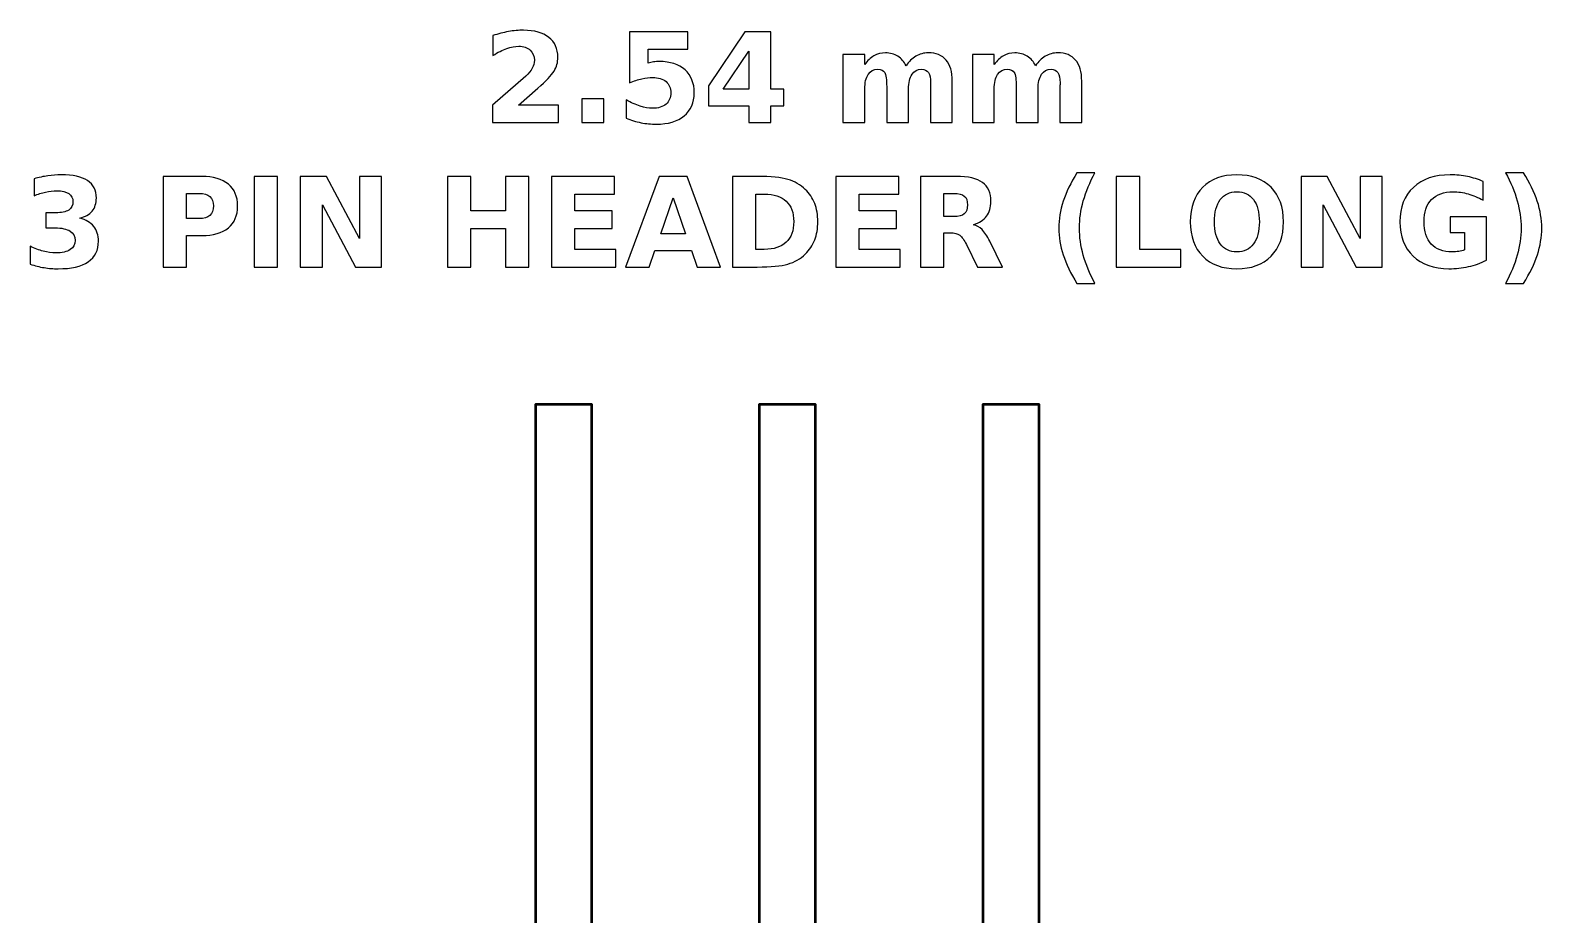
# Model space of a CAD drawing. Header units: centimetres. Extents: x -11.36 to -9.64, y -15.74 to -13.7.
# Drawn here: x -11.36 to -9.643, y -14.703 to -13.698 of the extents above; entities that cross this region are included whole.
import ezdxf

# ---------------------------------------------------------------- set-up
doc = ezdxf.new("R2010")
doc.units = ezdxf.units.CM
doc.header["$MEASUREMENT"] = 0
doc.layers.add('Layer 1', color=7, linetype='Continuous')

msp = doc.modelspace()

# ---------------------------------------------------------------- linework, layer by layer
at = {"layer": 'Layer 1', "color": 7, "lineweight": 50}
for points in [[(-10.786, -15.577), (-10.722, -15.577), (-10.722, -14.123), (-10.786, -14.123), (-10.786, -15.577)], [(-10.532, -15.577), (-10.468, -15.577), (-10.468, -14.123), (-10.532, -14.123), (-10.532, -15.577)], [(-10.278, -15.577), (-10.214, -15.577), (-10.214, -14.123), (-10.278, -14.123), (-10.278, -15.577)]]:
    msp.add_lwpolyline(points, close=True, dxfattribs=at)
at = {"layer": 'Layer 1', "color": 250}
for points, knots in [([(-10.80503, -13.78297), (-10.80503, -13.78297), (-10.75975, -13.78297), (-10.75975, -13.78297), (-10.75975, -13.78297), (-10.75975, -13.78297), (-10.75975, -13.80247), (-10.75975, -13.80247), (-10.75975, -13.80247), (-10.75975, -13.80247), (-10.83452, -13.80247), (-10.83452, -13.80247), (-10.83452, -13.80247), (-10.83452, -13.80247), (-10.83452, -13.78297), (-10.83452, -13.78297), (-10.83452, -13.78297), (-10.83452, -13.78297), (-10.79696, -13.74984), (-10.79696, -13.74984), (-10.79696, -13.74984), (-10.7936, -13.7468), (-10.79113, -13.74384), (-10.78953, -13.74095), (-10.78953, -13.74095), (-10.78791, -13.73805), (-10.78711, -13.73504), (-10.78711, -13.73191), (-10.78711, -13.73191), (-10.78711, -13.72709), (-10.78873, -13.72321), (-10.79197, -13.72027), (-10.79197, -13.72027), (-10.7952, -13.71733), (-10.7995, -13.71588), (-10.80489, -13.71588), (-10.80489, -13.71588), (-10.80902, -13.71588), (-10.81354, -13.71677), (-10.81846, -13.71853), (-10.81846, -13.71853), (-10.82337, -13.7203), (-10.82864, -13.72293), (-10.83424, -13.72641), (-10.83424, -13.72641), (-10.83424, -13.72641), (-10.83424, -13.70381), (-10.83424, -13.70381), (-10.83424, -13.70381), (-10.82826, -13.70184), (-10.82236, -13.70033), (-10.81653, -13.6993), (-10.81653, -13.6993), (-10.81069, -13.69826), (-10.80498, -13.69774), (-10.79936, -13.69774), (-10.79936, -13.69774), (-10.78706, -13.69774), (-10.77749, -13.70045), (-10.77067, -13.70588), (-10.77067, -13.70588), (-10.76385, -13.71129), (-10.76044, -13.71884), (-10.76044, -13.72855), (-10.76044, -13.72855), (-10.76044, -13.73415), (-10.76189, -13.73937), (-10.76479, -13.74422), (-10.76479, -13.74422), (-10.76768, -13.74906), (-10.77377, -13.75555), (-10.78304, -13.76369), (-10.78304, -13.76369), (-10.78304, -13.76369), (-10.80503, -13.78297), (-10.80503, -13.78297)], [0, 0, 0, 0, 0.0526316, 0.0526316, 0.0526316, 0.0526316, 0.1052632, 0.1052632, 0.1052632, 0.1052632, 0.1578947, 0.1578947, 0.1578947, 0.1578947, 0.2105263, 0.2105263, 0.2105263, 0.2105263, 0.2631579, 0.2631579, 0.2631579, 0.2631579, 0.3157895, 0.3157895, 0.3157895, 0.3157895, 0.3684211, 0.3684211, 0.3684211, 0.3684211, 0.4210526, 0.4210526, 0.4210526, 0.4210526, 0.4736842, 0.4736842, 0.4736842, 0.4736842, 0.5263158, 0.5263158, 0.5263158, 0.5263158, 0.5789474, 0.5789474, 0.5789474, 0.5789474, 0.6315789, 0.6315789, 0.6315789, 0.6315789, 0.6842105, 0.6842105, 0.6842105, 0.6842105, 0.7368421, 0.7368421, 0.7368421, 0.7368421, 0.7894737, 0.7894737, 0.7894737, 0.7894737, 0.8421053, 0.8421053, 0.8421053, 0.8421053, 0.8947368, 0.8947368, 0.8947368, 0.8947368, 0.9473684, 0.9473684, 0.9473684, 0.9473684, 1, 1, 1, 1]), ([(-10.67894, -13.6996), (-10.67894, -13.6996), (-10.613, -13.6996), (-10.613, -13.6996), (-10.613, -13.6996), (-10.613, -13.6996), (-10.613, -13.7191), (-10.613, -13.7191), (-10.613, -13.7191), (-10.613, -13.7191), (-10.6578, -13.7191), (-10.6578, -13.7191), (-10.6578, -13.7191), (-10.6578, -13.7191), (-10.6578, -13.73502), (-10.6578, -13.73502), (-10.6578, -13.73502), (-10.65578, -13.73448), (-10.65375, -13.73406), (-10.65171, -13.73375), (-10.65171, -13.73375), (-10.64966, -13.73344), (-10.64752, -13.7333), (-10.64533, -13.7333), (-10.64533, -13.7333), (-10.63278, -13.7333), (-10.62302, -13.73643), (-10.61603, -13.74271), (-10.61603, -13.74271), (-10.60905, -13.74897), (-10.60557, -13.75771), (-10.60557, -13.76891), (-10.60557, -13.76891), (-10.60557, -13.78003), (-10.60938, -13.78874), (-10.61697, -13.79504), (-10.61697, -13.79504), (-10.62457, -13.80132), (-10.63513, -13.80447), (-10.64863, -13.80447), (-10.64863, -13.80447), (-10.65446, -13.80447), (-10.66025, -13.8039), (-10.66596, -13.80278), (-10.66596, -13.80278), (-10.67168, -13.80165), (-10.67737, -13.79995), (-10.68301, -13.79765), (-10.68301, -13.79765), (-10.68301, -13.79765), (-10.68301, -13.77676), (-10.68301, -13.77676), (-10.68301, -13.77676), (-10.67741, -13.77999), (-10.6721, -13.78239), (-10.66707, -13.78398), (-10.66707, -13.78398), (-10.66203, -13.78561), (-10.65728, -13.78641), (-10.65284, -13.78641), (-10.65284, -13.78641), (-10.64639, -13.78641), (-10.64134, -13.78483), (-10.63764, -13.78168), (-10.63764, -13.78168), (-10.63395, -13.77855), (-10.63209, -13.7743), (-10.63209, -13.76891), (-10.63209, -13.76891), (-10.63209, -13.7635), (-10.63395, -13.75924), (-10.63764, -13.75612), (-10.63764, -13.75612), (-10.64134, -13.75299), (-10.64639, -13.75144), (-10.65284, -13.75144), (-10.65284, -13.75144), (-10.65665, -13.75144), (-10.66072, -13.75193), (-10.66502, -13.75292), (-10.66502, -13.75292), (-10.66935, -13.7539), (-10.67398, -13.75543), (-10.67894, -13.7575), (-10.67894, -13.7575), (-10.67894, -13.7575), (-10.67894, -13.6996), (-10.67894, -13.6996)], [0, 0, 0, 0, 0.0454545, 0.0454545, 0.0454545, 0.0454545, 0.0909091, 0.0909091, 0.0909091, 0.0909091, 0.1363636, 0.1363636, 0.1363636, 0.1363636, 0.1818182, 0.1818182, 0.1818182, 0.1818182, 0.2272727, 0.2272727, 0.2272727, 0.2272727, 0.2727273, 0.2727273, 0.2727273, 0.2727273, 0.3181818, 0.3181818, 0.3181818, 0.3181818, 0.3636364, 0.3636364, 0.3636364, 0.3636364, 0.4090909, 0.4090909, 0.4090909, 0.4090909, 0.4545455, 0.4545455, 0.4545455, 0.4545455, 0.5, 0.5, 0.5, 0.5, 0.5454545, 0.5454545, 0.5454545, 0.5454545, 0.5909091, 0.5909091, 0.5909091, 0.5909091, 0.6363636, 0.6363636, 0.6363636, 0.6363636, 0.6818182, 0.6818182, 0.6818182, 0.6818182, 0.7272727, 0.7272727, 0.7272727, 0.7272727, 0.7727273, 0.7727273, 0.7727273, 0.7727273, 0.8181818, 0.8181818, 0.8181818, 0.8181818, 0.8636364, 0.8636364, 0.8636364, 0.8636364, 0.9090909, 0.9090909, 0.9090909, 0.9090909, 0.9545455, 0.9545455, 0.9545455, 0.9545455, 1, 1, 1, 1]), ([(-10.54816, -13.6996), (-10.54816, -13.6996), (-10.51866, -13.6996), (-10.51866, -13.6996), (-10.51866, -13.6996), (-10.51866, -13.6996), (-10.51866, -13.76451), (-10.51866, -13.76451), (-10.51866, -13.76451), (-10.51866, -13.76451), (-10.50399, -13.76451), (-10.50399, -13.76451), (-10.50399, -13.76451), (-10.50399, -13.76451), (-10.50399, -13.78373), (-10.50399, -13.78373), (-10.50399, -13.78373), (-10.50399, -13.78373), (-10.51866, -13.78373), (-10.51866, -13.78373), (-10.51866, -13.78373), (-10.51866, -13.78373), (-10.51866, -13.80247), (-10.51866, -13.80247), (-10.51866, -13.80247), (-10.51866, -13.80247), (-10.54373, -13.80247), (-10.54373, -13.80247), (-10.54373, -13.80247), (-10.54373, -13.80247), (-10.54373, -13.78373), (-10.54373, -13.78373), (-10.54373, -13.78373), (-10.54373, -13.78373), (-10.58936, -13.78373), (-10.58936, -13.78373), (-10.58936, -13.78373), (-10.58936, -13.78373), (-10.58936, -13.76098), (-10.58936, -13.76098), (-10.58936, -13.76098), (-10.58936, -13.76098), (-10.54816, -13.6996), (-10.54816, -13.6996)], [0, 0, 0, 0, 0.0909091, 0.0909091, 0.0909091, 0.0909091, 0.1818182, 0.1818182, 0.1818182, 0.1818182, 0.2727273, 0.2727273, 0.2727273, 0.2727273, 0.3636364, 0.3636364, 0.3636364, 0.3636364, 0.4545455, 0.4545455, 0.4545455, 0.4545455, 0.5454545, 0.5454545, 0.5454545, 0.5454545, 0.6363636, 0.6363636, 0.6363636, 0.6363636, 0.7272727, 0.7272727, 0.7272727, 0.7272727, 0.8181818, 0.8181818, 0.8181818, 0.8181818, 0.9090909, 0.9090909, 0.9090909, 0.9090909, 1, 1, 1, 1]), ([(-10.54373, -13.72145), (-10.54373, -13.72145), (-10.57283, -13.76451), (-10.57283, -13.76451), (-10.57283, -13.76451), (-10.57283, -13.76451), (-10.54373, -13.76451), (-10.54373, -13.76451), (-10.54373, -13.76451), (-10.54373, -13.76451), (-10.54373, -13.72145), (-10.54373, -13.72145)], [0, 0, 0, 0, 0.3333333, 0.3333333, 0.3333333, 0.3333333, 0.6666667, 0.6666667, 0.6666667, 0.6666667, 1, 1, 1, 1]), ([(-10.36502, -13.73812), (-10.36189, -13.73335), (-10.3582, -13.7297), (-10.35389, -13.72721), (-10.35389, -13.72721), (-10.34959, -13.72469), (-10.34489, -13.72345), (-10.33974, -13.72345), (-10.33974, -13.72345), (-10.33087, -13.72345), (-10.32412, -13.72618), (-10.31949, -13.73166), (-10.31949, -13.73166), (-10.31485, -13.73711), (-10.31252, -13.74506), (-10.31252, -13.75548), (-10.31252, -13.75548), (-10.31252, -13.75548), (-10.31252, -13.80247), (-10.31252, -13.80247), (-10.31252, -13.80247), (-10.31252, -13.80247), (-10.33734, -13.80247), (-10.33734, -13.80247), (-10.33734, -13.80247), (-10.33734, -13.80247), (-10.33734, -13.76223), (-10.33734, -13.76223), (-10.33734, -13.76223), (-10.33729, -13.76164), (-10.33727, -13.76103), (-10.33724, -13.76037), (-10.33724, -13.76037), (-10.33722, -13.75974), (-10.3372, -13.75882), (-10.3372, -13.75762), (-10.3372, -13.75762), (-10.3372, -13.75216), (-10.33799, -13.74819), (-10.33962, -13.74574), (-10.33962, -13.74574), (-10.34122, -13.74327), (-10.3438, -13.74205), (-10.34738, -13.74205), (-10.34738, -13.74205), (-10.35208, -13.74205), (-10.35568, -13.74398), (-10.35824, -13.74784), (-10.35824, -13.74784), (-10.36078, -13.75169), (-10.3621, -13.75727), (-10.3622, -13.76458), (-10.3622, -13.76458), (-10.3622, -13.76458), (-10.3622, -13.80247), (-10.3622, -13.80247), (-10.3622, -13.80247), (-10.3622, -13.80247), (-10.38701, -13.80247), (-10.38701, -13.80247), (-10.38701, -13.80247), (-10.38701, -13.80247), (-10.38701, -13.76223), (-10.38701, -13.76223), (-10.38701, -13.76223), (-10.38701, -13.75369), (-10.38774, -13.74819), (-10.38922, -13.74574), (-10.38922, -13.74574), (-10.39068, -13.74327), (-10.39329, -13.74205), (-10.39705, -13.74205), (-10.39705, -13.74205), (-10.4018, -13.74205), (-10.40545, -13.744), (-10.40801, -13.74788), (-10.40801, -13.74788), (-10.41057, -13.75176), (-10.41187, -13.75729), (-10.41187, -13.76451), (-10.41187, -13.76451), (-10.41187, -13.76451), (-10.41187, -13.80247), (-10.41187, -13.80247), (-10.41187, -13.80247), (-10.41187, -13.80247), (-10.43668, -13.80247), (-10.43668, -13.80247), (-10.43668, -13.80247), (-10.43668, -13.80247), (-10.43668, -13.72531), (-10.43668, -13.72531), (-10.43668, -13.72531), (-10.43668, -13.72531), (-10.41187, -13.72531), (-10.41187, -13.72531), (-10.41187, -13.72531), (-10.41187, -13.72531), (-10.41187, -13.73662), (-10.41187, -13.73662), (-10.41187, -13.73662), (-10.40883, -13.73224), (-10.40535, -13.72898), (-10.40142, -13.72676), (-10.40142, -13.72676), (-10.3975, -13.72455), (-10.39317, -13.72345), (-10.38844, -13.72345), (-10.38844, -13.72345), (-10.38313, -13.72345), (-10.3784, -13.72474), (-10.37433, -13.72731), (-10.37433, -13.72731), (-10.37024, -13.72989), (-10.36713, -13.73349), (-10.36502, -13.73812)], [0, 0, 0, 0, 0.0344828, 0.0344828, 0.0344828, 0.0344828, 0.0689655, 0.0689655, 0.0689655, 0.0689655, 0.1034483, 0.1034483, 0.1034483, 0.1034483, 0.137931, 0.137931, 0.137931, 0.137931, 0.1724138, 0.1724138, 0.1724138, 0.1724138, 0.2068966, 0.2068966, 0.2068966, 0.2068966, 0.2413793, 0.2413793, 0.2413793, 0.2413793, 0.2758621, 0.2758621, 0.2758621, 0.2758621, 0.3103448, 0.3103448, 0.3103448, 0.3103448, 0.3448276, 0.3448276, 0.3448276, 0.3448276, 0.3793103, 0.3793103, 0.3793103, 0.3793103, 0.4137931, 0.4137931, 0.4137931, 0.4137931, 0.4482759, 0.4482759, 0.4482759, 0.4482759, 0.4827586, 0.4827586, 0.4827586, 0.4827586, 0.5172414, 0.5172414, 0.5172414, 0.5172414, 0.5517241, 0.5517241, 0.5517241, 0.5517241, 0.5862069, 0.5862069, 0.5862069, 0.5862069, 0.6206897, 0.6206897, 0.6206897, 0.6206897, 0.6551724, 0.6551724, 0.6551724, 0.6551724, 0.6896552, 0.6896552, 0.6896552, 0.6896552, 0.7241379, 0.7241379, 0.7241379, 0.7241379, 0.7586207, 0.7586207, 0.7586207, 0.7586207, 0.7931034, 0.7931034, 0.7931034, 0.7931034, 0.8275862, 0.8275862, 0.8275862, 0.8275862, 0.862069, 0.862069, 0.862069, 0.862069, 0.8965517, 0.8965517, 0.8965517, 0.8965517, 0.9310345, 0.9310345, 0.9310345, 0.9310345, 0.9655172, 0.9655172, 0.9655172, 0.9655172, 1, 1, 1, 1]), ([(-10.21798, -13.73812), (-10.21485, -13.73335), (-10.21116, -13.7297), (-10.20685, -13.72721), (-10.20685, -13.72721), (-10.20255, -13.72469), (-10.19785, -13.72345), (-10.1927, -13.72345), (-10.1927, -13.72345), (-10.18383, -13.72345), (-10.17708, -13.72618), (-10.17245, -13.73166), (-10.17245, -13.73166), (-10.16781, -13.73711), (-10.16548, -13.74506), (-10.16548, -13.75548), (-10.16548, -13.75548), (-10.16548, -13.75548), (-10.16548, -13.80247), (-10.16548, -13.80247), (-10.16548, -13.80247), (-10.16548, -13.80247), (-10.1903, -13.80247), (-10.1903, -13.80247), (-10.1903, -13.80247), (-10.1903, -13.80247), (-10.1903, -13.76223), (-10.1903, -13.76223), (-10.1903, -13.76223), (-10.19025, -13.76164), (-10.19023, -13.76103), (-10.1902, -13.76037), (-10.1902, -13.76037), (-10.19018, -13.75974), (-10.19016, -13.75882), (-10.19016, -13.75762), (-10.19016, -13.75762), (-10.19016, -13.75216), (-10.19095, -13.74819), (-10.19258, -13.74574), (-10.19258, -13.74574), (-10.19418, -13.74327), (-10.19676, -13.74205), (-10.20034, -13.74205), (-10.20034, -13.74205), (-10.20504, -13.74205), (-10.20864, -13.74398), (-10.2112, -13.74784), (-10.2112, -13.74784), (-10.21374, -13.75169), (-10.21506, -13.75727), (-10.21516, -13.76458), (-10.21516, -13.76458), (-10.21516, -13.76458), (-10.21516, -13.80247), (-10.21516, -13.80247), (-10.21516, -13.80247), (-10.21516, -13.80247), (-10.23997, -13.80247), (-10.23997, -13.80247), (-10.23997, -13.80247), (-10.23997, -13.80247), (-10.23997, -13.76223), (-10.23997, -13.76223), (-10.23997, -13.76223), (-10.23997, -13.75369), (-10.2407, -13.74819), (-10.24218, -13.74574), (-10.24218, -13.74574), (-10.24364, -13.74327), (-10.24625, -13.74205), (-10.25001, -13.74205), (-10.25001, -13.74205), (-10.25476, -13.74205), (-10.25841, -13.744), (-10.26097, -13.74788), (-10.26097, -13.74788), (-10.26353, -13.75176), (-10.26483, -13.75729), (-10.26483, -13.76451), (-10.26483, -13.76451), (-10.26483, -13.76451), (-10.26483, -13.80247), (-10.26483, -13.80247), (-10.26483, -13.80247), (-10.26483, -13.80247), (-10.28964, -13.80247), (-10.28964, -13.80247), (-10.28964, -13.80247), (-10.28964, -13.80247), (-10.28964, -13.72531), (-10.28964, -13.72531), (-10.28964, -13.72531), (-10.28964, -13.72531), (-10.26483, -13.72531), (-10.26483, -13.72531), (-10.26483, -13.72531), (-10.26483, -13.72531), (-10.26483, -13.73662), (-10.26483, -13.73662), (-10.26483, -13.73662), (-10.26179, -13.73224), (-10.25831, -13.72898), (-10.25438, -13.72676), (-10.25438, -13.72676), (-10.25046, -13.72455), (-10.24613, -13.72345), (-10.2414, -13.72345), (-10.2414, -13.72345), (-10.23609, -13.72345), (-10.23136, -13.72474), (-10.22729, -13.72731), (-10.22729, -13.72731), (-10.2232, -13.72989), (-10.22009, -13.73349), (-10.21798, -13.73812)], [0, 0, 0, 0, 0.0344828, 0.0344828, 0.0344828, 0.0344828, 0.0689655, 0.0689655, 0.0689655, 0.0689655, 0.1034483, 0.1034483, 0.1034483, 0.1034483, 0.137931, 0.137931, 0.137931, 0.137931, 0.1724138, 0.1724138, 0.1724138, 0.1724138, 0.2068966, 0.2068966, 0.2068966, 0.2068966, 0.2413793, 0.2413793, 0.2413793, 0.2413793, 0.2758621, 0.2758621, 0.2758621, 0.2758621, 0.3103448, 0.3103448, 0.3103448, 0.3103448, 0.3448276, 0.3448276, 0.3448276, 0.3448276, 0.3793103, 0.3793103, 0.3793103, 0.3793103, 0.4137931, 0.4137931, 0.4137931, 0.4137931, 0.4482759, 0.4482759, 0.4482759, 0.4482759, 0.4827586, 0.4827586, 0.4827586, 0.4827586, 0.5172414, 0.5172414, 0.5172414, 0.5172414, 0.5517241, 0.5517241, 0.5517241, 0.5517241, 0.5862069, 0.5862069, 0.5862069, 0.5862069, 0.6206897, 0.6206897, 0.6206897, 0.6206897, 0.6551724, 0.6551724, 0.6551724, 0.6551724, 0.6896552, 0.6896552, 0.6896552, 0.6896552, 0.7241379, 0.7241379, 0.7241379, 0.7241379, 0.7586207, 0.7586207, 0.7586207, 0.7586207, 0.7931034, 0.7931034, 0.7931034, 0.7931034, 0.8275862, 0.8275862, 0.8275862, 0.8275862, 0.862069, 0.862069, 0.862069, 0.862069, 0.8965517, 0.8965517, 0.8965517, 0.8965517, 0.9310345, 0.9310345, 0.9310345, 0.9310345, 0.9655172, 0.9655172, 0.9655172, 0.9655172, 1, 1, 1, 1]), ([(-10.73311, -13.7758), (-10.73311, -13.7758), (-10.70829, -13.7758), (-10.70829, -13.7758), (-10.70829, -13.7758), (-10.70829, -13.7758), (-10.70829, -13.80247), (-10.70829, -13.80247), (-10.70829, -13.80247), (-10.70829, -13.80247), (-10.73311, -13.80247), (-10.73311, -13.80247), (-10.73311, -13.80247), (-10.73311, -13.80247), (-10.73311, -13.7758), (-10.73311, -13.7758)], [0, 0, 0, 0, 0.25, 0.25, 0.25, 0.25, 0.5, 0.5, 0.5, 0.5, 0.75, 0.75, 0.75, 0.75, 1, 1, 1, 1]), ([(-11.30339, -13.91124), (-11.29647, -13.91303), (-11.29118, -13.91616), (-11.28758, -13.92058), (-11.28758, -13.92058), (-11.28398, -13.92502), (-11.28217, -13.93064), (-11.28217, -13.93749), (-11.28217, -13.93749), (-11.28217, -13.94769), (-11.28608, -13.95545), (-11.29388, -13.96077), (-11.29388, -13.96077), (-11.30169, -13.96606), (-11.31308, -13.96872), (-11.32806, -13.96872), (-11.32806, -13.96872), (-11.33335, -13.96872), (-11.33864, -13.9683), (-11.34396, -13.96745), (-11.34396, -13.96745), (-11.34925, -13.9666), (-11.35449, -13.96531), (-11.35969, -13.96362), (-11.35969, -13.96362), (-11.35969, -13.96362), (-11.35969, -13.94315), (-11.35969, -13.94315), (-11.35969, -13.94315), (-11.35473, -13.94562), (-11.34981, -13.94751), (-11.34492, -13.94878), (-11.34492, -13.94878), (-11.34003, -13.95002), (-11.33521, -13.95066), (-11.33048, -13.95066), (-11.33048, -13.95066), (-11.32345, -13.95066), (-11.31806, -13.94943), (-11.31432, -13.94701), (-11.31432, -13.94701), (-11.31058, -13.94457), (-11.3087, -13.94109), (-11.3087, -13.93652), (-11.3087, -13.93652), (-11.3087, -13.93184), (-11.31063, -13.92829), (-11.31446, -13.92589), (-11.31446, -13.92589), (-11.3183, -13.92347), (-11.32396, -13.92227), (-11.33144, -13.92227), (-11.33144, -13.92227), (-11.33144, -13.92227), (-11.34205, -13.92227), (-11.34205, -13.92227), (-11.34205, -13.92227), (-11.34205, -13.92227), (-11.34205, -13.90517), (-11.34205, -13.90517), (-11.34205, -13.90517), (-11.34205, -13.90517), (-11.3309, -13.90517), (-11.3309, -13.90517), (-11.3309, -13.90517), (-11.32422, -13.90517), (-11.31928, -13.90414), (-11.31602, -13.90204), (-11.31602, -13.90204), (-11.31275, -13.89995), (-11.31112, -13.89678), (-11.31112, -13.89252), (-11.31112, -13.89252), (-11.31112, -13.88857), (-11.3127, -13.88551), (-11.31587, -13.88337), (-11.31587, -13.88337), (-11.31905, -13.88121), (-11.32352, -13.88013), (-11.3293, -13.88013), (-11.3293, -13.88013), (-11.33358, -13.88013), (-11.33789, -13.8806), (-11.34226, -13.88156), (-11.34226, -13.88156), (-11.34661, -13.88252), (-11.35094, -13.88396), (-11.35527, -13.88584), (-11.35527, -13.88584), (-11.35527, -13.88584), (-11.35527, -13.86641), (-11.35527, -13.86641), (-11.35527, -13.86641), (-11.35002, -13.86493), (-11.34485, -13.86383), (-11.3397, -13.8631), (-11.3397, -13.8631), (-11.33455, -13.86237), (-11.32952, -13.86199), (-11.32455, -13.86199), (-11.32455, -13.86199), (-11.31119, -13.86199), (-11.30118, -13.86418), (-11.29454, -13.86858), (-11.29454, -13.86858), (-11.28791, -13.87295), (-11.2846, -13.87956), (-11.2846, -13.88838), (-11.2846, -13.88838), (-11.2846, -13.89438), (-11.28617, -13.89932), (-11.28935, -13.90315), (-11.28935, -13.90315), (-11.29252, -13.90698), (-11.2972, -13.90969), (-11.30339, -13.91124)], [0, 0, 0, 0, 0.0344828, 0.0344828, 0.0344828, 0.0344828, 0.0689655, 0.0689655, 0.0689655, 0.0689655, 0.1034483, 0.1034483, 0.1034483, 0.1034483, 0.137931, 0.137931, 0.137931, 0.137931, 0.1724138, 0.1724138, 0.1724138, 0.1724138, 0.2068966, 0.2068966, 0.2068966, 0.2068966, 0.2413793, 0.2413793, 0.2413793, 0.2413793, 0.2758621, 0.2758621, 0.2758621, 0.2758621, 0.3103448, 0.3103448, 0.3103448, 0.3103448, 0.3448276, 0.3448276, 0.3448276, 0.3448276, 0.3793103, 0.3793103, 0.3793103, 0.3793103, 0.4137931, 0.4137931, 0.4137931, 0.4137931, 0.4482759, 0.4482759, 0.4482759, 0.4482759, 0.4827586, 0.4827586, 0.4827586, 0.4827586, 0.5172414, 0.5172414, 0.5172414, 0.5172414, 0.5517241, 0.5517241, 0.5517241, 0.5517241, 0.5862069, 0.5862069, 0.5862069, 0.5862069, 0.6206897, 0.6206897, 0.6206897, 0.6206897, 0.6551724, 0.6551724, 0.6551724, 0.6551724, 0.6896552, 0.6896552, 0.6896552, 0.6896552, 0.7241379, 0.7241379, 0.7241379, 0.7241379, 0.7586207, 0.7586207, 0.7586207, 0.7586207, 0.7931034, 0.7931034, 0.7931034, 0.7931034, 0.8275862, 0.8275862, 0.8275862, 0.8275862, 0.862069, 0.862069, 0.862069, 0.862069, 0.8965517, 0.8965517, 0.8965517, 0.8965517, 0.9310345, 0.9310345, 0.9310345, 0.9310345, 0.9655172, 0.9655172, 0.9655172, 0.9655172, 1, 1, 1, 1]), ([(-11.20884, -13.86385), (-11.20884, -13.86385), (-11.16482, -13.86385), (-11.16482, -13.86385), (-11.16482, -13.86385), (-11.15172, -13.86385), (-11.14167, -13.86677), (-11.13466, -13.87258), (-11.13466, -13.87258), (-11.12766, -13.87839), (-11.12415, -13.88666), (-11.12415, -13.89741), (-11.12415, -13.89741), (-11.12415, -13.90818), (-11.12766, -13.91648), (-11.13466, -13.92229), (-11.13466, -13.92229), (-11.14167, -13.9281), (-11.15172, -13.93102), (-11.16482, -13.93102), (-11.16482, -13.93102), (-11.16482, -13.93102), (-11.18231, -13.93102), (-11.18231, -13.93102), (-11.18231, -13.93102), (-11.18231, -13.93102), (-11.18231, -13.96672), (-11.18231, -13.96672), (-11.18231, -13.96672), (-11.18231, -13.96672), (-11.20884, -13.96672), (-11.20884, -13.96672), (-11.20884, -13.96672), (-11.20884, -13.96672), (-11.20884, -13.86385), (-11.20884, -13.86385)], [0, 0, 0, 0, 0.1111111, 0.1111111, 0.1111111, 0.1111111, 0.2222222, 0.2222222, 0.2222222, 0.2222222, 0.3333333, 0.3333333, 0.3333333, 0.3333333, 0.4444444, 0.4444444, 0.4444444, 0.4444444, 0.5555556, 0.5555556, 0.5555556, 0.5555556, 0.6666667, 0.6666667, 0.6666667, 0.6666667, 0.7777778, 0.7777778, 0.7777778, 0.7777778, 0.8888889, 0.8888889, 0.8888889, 0.8888889, 1, 1, 1, 1]), ([(-11.10543, -13.86385), (-11.10543, -13.86385), (-11.0789, -13.86385), (-11.0789, -13.86385), (-11.0789, -13.86385), (-11.0789, -13.86385), (-11.0789, -13.96672), (-11.0789, -13.96672), (-11.0789, -13.96672), (-11.0789, -13.96672), (-11.10543, -13.96672), (-11.10543, -13.96672), (-11.10543, -13.96672), (-11.10543, -13.96672), (-11.10543, -13.86385), (-11.10543, -13.86385)], [0, 0, 0, 0, 0.25, 0.25, 0.25, 0.25, 0.5, 0.5, 0.5, 0.5, 0.75, 0.75, 0.75, 0.75, 1, 1, 1, 1]), ([(-11.05294, -13.86385), (-11.05294, -13.86385), (-11.02331, -13.86385), (-11.02331, -13.86385), (-11.02331, -13.86385), (-11.02331, -13.86385), (-10.98589, -13.93441), (-10.98589, -13.93441), (-10.98589, -13.93441), (-10.98589, -13.93441), (-10.98589, -13.86385), (-10.98589, -13.86385), (-10.98589, -13.86385), (-10.98589, -13.86385), (-10.96075, -13.86385), (-10.96075, -13.86385), (-10.96075, -13.86385), (-10.96075, -13.86385), (-10.96075, -13.96672), (-10.96075, -13.96672), (-10.96075, -13.96672), (-10.96075, -13.96672), (-10.99038, -13.96672), (-10.99038, -13.96672), (-10.99038, -13.96672), (-10.99038, -13.96672), (-11.0278, -13.89616), (-11.0278, -13.89616), (-11.0278, -13.89616), (-11.0278, -13.89616), (-11.0278, -13.96672), (-11.0278, -13.96672), (-11.0278, -13.96672), (-11.0278, -13.96672), (-11.05294, -13.96672), (-11.05294, -13.96672), (-11.05294, -13.96672), (-11.05294, -13.96672), (-11.05294, -13.86385), (-11.05294, -13.86385)], [0, 0, 0, 0, 0.1, 0.1, 0.1, 0.1, 0.2, 0.2, 0.2, 0.2, 0.3, 0.3, 0.3, 0.3, 0.4, 0.4, 0.4, 0.4, 0.5, 0.5, 0.5, 0.5, 0.6, 0.6, 0.6, 0.6, 0.7, 0.7, 0.7, 0.7, 0.8, 0.8, 0.8, 0.8, 0.9, 0.9, 0.9, 0.9, 1, 1, 1, 1]), ([(-10.88572, -13.86385), (-10.88572, -13.86385), (-10.85919, -13.86385), (-10.85919, -13.86385), (-10.85919, -13.86385), (-10.85919, -13.86385), (-10.85919, -13.90306), (-10.85919, -13.90306), (-10.85919, -13.90306), (-10.85919, -13.90306), (-10.82006, -13.90306), (-10.82006, -13.90306), (-10.82006, -13.90306), (-10.82006, -13.90306), (-10.82006, -13.86385), (-10.82006, -13.86385), (-10.82006, -13.86385), (-10.82006, -13.86385), (-10.79353, -13.86385), (-10.79353, -13.86385), (-10.79353, -13.86385), (-10.79353, -13.86385), (-10.79353, -13.96672), (-10.79353, -13.96672), (-10.79353, -13.96672), (-10.79353, -13.96672), (-10.82006, -13.96672), (-10.82006, -13.96672), (-10.82006, -13.96672), (-10.82006, -13.96672), (-10.82006, -13.92312), (-10.82006, -13.92312), (-10.82006, -13.92312), (-10.82006, -13.92312), (-10.85919, -13.92312), (-10.85919, -13.92312), (-10.85919, -13.92312), (-10.85919, -13.92312), (-10.85919, -13.96672), (-10.85919, -13.96672), (-10.85919, -13.96672), (-10.85919, -13.96672), (-10.88572, -13.96672), (-10.88572, -13.96672), (-10.88572, -13.96672), (-10.88572, -13.96672), (-10.88572, -13.86385), (-10.88572, -13.86385)], [0, 0, 0, 0, 0.0833333, 0.0833333, 0.0833333, 0.0833333, 0.1666667, 0.1666667, 0.1666667, 0.1666667, 0.25, 0.25, 0.25, 0.25, 0.3333333, 0.3333333, 0.3333333, 0.3333333, 0.4166667, 0.4166667, 0.4166667, 0.4166667, 0.5, 0.5, 0.5, 0.5, 0.5833333, 0.5833333, 0.5833333, 0.5833333, 0.6666667, 0.6666667, 0.6666667, 0.6666667, 0.75, 0.75, 0.75, 0.75, 0.8333333, 0.8333333, 0.8333333, 0.8333333, 0.9166667, 0.9166667, 0.9166667, 0.9166667, 1, 1, 1, 1]), ([(-10.76763, -13.86385), (-10.76763, -13.86385), (-10.69604, -13.86385), (-10.69604, -13.86385), (-10.69604, -13.86385), (-10.69604, -13.86385), (-10.69604, -13.88391), (-10.69604, -13.88391), (-10.69604, -13.88391), (-10.69604, -13.88391), (-10.7411, -13.88391), (-10.7411, -13.88391), (-10.7411, -13.88391), (-10.7411, -13.88391), (-10.7411, -13.90306), (-10.7411, -13.90306), (-10.7411, -13.90306), (-10.7411, -13.90306), (-10.69875, -13.90306), (-10.69875, -13.90306), (-10.69875, -13.90306), (-10.69875, -13.90306), (-10.69875, -13.92312), (-10.69875, -13.92312), (-10.69875, -13.92312), (-10.69875, -13.92312), (-10.7411, -13.92312), (-10.7411, -13.92312), (-10.7411, -13.92312), (-10.7411, -13.92312), (-10.7411, -13.94666), (-10.7411, -13.94666), (-10.7411, -13.94666), (-10.7411, -13.94666), (-10.69454, -13.94666), (-10.69454, -13.94666), (-10.69454, -13.94666), (-10.69454, -13.94666), (-10.69454, -13.96672), (-10.69454, -13.96672), (-10.69454, -13.96672), (-10.69454, -13.96672), (-10.76763, -13.96672), (-10.76763, -13.96672), (-10.76763, -13.96672), (-10.76763, -13.96672), (-10.76763, -13.86385), (-10.76763, -13.86385)], [0, 0, 0, 0, 0.0833333, 0.0833333, 0.0833333, 0.0833333, 0.1666667, 0.1666667, 0.1666667, 0.1666667, 0.25, 0.25, 0.25, 0.25, 0.3333333, 0.3333333, 0.3333333, 0.3333333, 0.4166667, 0.4166667, 0.4166667, 0.4166667, 0.5, 0.5, 0.5, 0.5, 0.5833333, 0.5833333, 0.5833333, 0.5833333, 0.6666667, 0.6666667, 0.6666667, 0.6666667, 0.75, 0.75, 0.75, 0.75, 0.8333333, 0.8333333, 0.8333333, 0.8333333, 0.9166667, 0.9166667, 0.9166667, 0.9166667, 1, 1, 1, 1]), ([(-10.60881, -13.948), (-10.60881, -13.948), (-10.6503, -13.948), (-10.6503, -13.948), (-10.6503, -13.948), (-10.6503, -13.948), (-10.65684, -13.96672), (-10.65684, -13.96672), (-10.65684, -13.96672), (-10.65684, -13.96672), (-10.68351, -13.96672), (-10.68351, -13.96672), (-10.68351, -13.96672), (-10.68351, -13.96672), (-10.64541, -13.86385), (-10.64541, -13.86385), (-10.64541, -13.86385), (-10.64541, -13.86385), (-10.61378, -13.86385), (-10.61378, -13.86385), (-10.61378, -13.86385), (-10.61378, -13.86385), (-10.57568, -13.96672), (-10.57568, -13.96672), (-10.57568, -13.96672), (-10.57568, -13.96672), (-10.60235, -13.96672), (-10.60235, -13.96672), (-10.60235, -13.96672), (-10.60235, -13.96672), (-10.60881, -13.948), (-10.60881, -13.948)], [0, 0, 0, 0, 0.125, 0.125, 0.125, 0.125, 0.25, 0.25, 0.25, 0.25, 0.375, 0.375, 0.375, 0.375, 0.5, 0.5, 0.5, 0.5, 0.625, 0.625, 0.625, 0.625, 0.75, 0.75, 0.75, 0.75, 0.875, 0.875, 0.875, 0.875, 1, 1, 1, 1]), ([(-10.56201, -13.86385), (-10.56201, -13.86385), (-10.53402, -13.86385), (-10.53402, -13.86385), (-10.53402, -13.86385), (-10.51841, -13.86385), (-10.50679, -13.86496), (-10.49915, -13.86719), (-10.49915, -13.86719), (-10.4915, -13.86942), (-10.48494, -13.87319), (-10.47946, -13.87853), (-10.47946, -13.87853), (-10.47464, -13.88316), (-10.47107, -13.88852), (-10.46871, -13.89459), (-10.46871, -13.89459), (-10.46639, -13.90063), (-10.46521, -13.9075), (-10.46521, -13.91519), (-10.46521, -13.91519), (-10.46521, -13.92295), (-10.46639, -13.92987), (-10.46871, -13.93596), (-10.46871, -13.93596), (-10.47107, -13.94205), (-10.47464, -13.94741), (-10.47946, -13.95204), (-10.47946, -13.95204), (-10.48499, -13.95738), (-10.4916, -13.96115), (-10.49931, -13.96338), (-10.49931, -13.96338), (-10.50703, -13.96561), (-10.5186, -13.96672), (-10.53402, -13.96672), (-10.53402, -13.96672), (-10.53402, -13.96672), (-10.56201, -13.96672), (-10.56201, -13.96672), (-10.56201, -13.96672), (-10.56201, -13.96672), (-10.56201, -13.86385), (-10.56201, -13.86385)], [0, 0, 0, 0, 0.0909091, 0.0909091, 0.0909091, 0.0909091, 0.1818182, 0.1818182, 0.1818182, 0.1818182, 0.2727273, 0.2727273, 0.2727273, 0.2727273, 0.3636364, 0.3636364, 0.3636364, 0.3636364, 0.4545455, 0.4545455, 0.4545455, 0.4545455, 0.5454545, 0.5454545, 0.5454545, 0.5454545, 0.6363636, 0.6363636, 0.6363636, 0.6363636, 0.7272727, 0.7272727, 0.7272727, 0.7272727, 0.8181818, 0.8181818, 0.8181818, 0.8181818, 0.9090909, 0.9090909, 0.9090909, 0.9090909, 1, 1, 1, 1]), ([(-10.44489, -13.86385), (-10.44489, -13.86385), (-10.3733, -13.86385), (-10.3733, -13.86385), (-10.3733, -13.86385), (-10.3733, -13.86385), (-10.3733, -13.88391), (-10.3733, -13.88391), (-10.3733, -13.88391), (-10.3733, -13.88391), (-10.41836, -13.88391), (-10.41836, -13.88391), (-10.41836, -13.88391), (-10.41836, -13.88391), (-10.41836, -13.90306), (-10.41836, -13.90306), (-10.41836, -13.90306), (-10.41836, -13.90306), (-10.37601, -13.90306), (-10.37601, -13.90306), (-10.37601, -13.90306), (-10.37601, -13.90306), (-10.37601, -13.92312), (-10.37601, -13.92312), (-10.37601, -13.92312), (-10.37601, -13.92312), (-10.41836, -13.92312), (-10.41836, -13.92312), (-10.41836, -13.92312), (-10.41836, -13.92312), (-10.41836, -13.94666), (-10.41836, -13.94666), (-10.41836, -13.94666), (-10.41836, -13.94666), (-10.3718, -13.94666), (-10.3718, -13.94666), (-10.3718, -13.94666), (-10.3718, -13.94666), (-10.3718, -13.96672), (-10.3718, -13.96672), (-10.3718, -13.96672), (-10.3718, -13.96672), (-10.44489, -13.96672), (-10.44489, -13.96672), (-10.44489, -13.96672), (-10.44489, -13.96672), (-10.44489, -13.86385), (-10.44489, -13.86385)], [0, 0, 0, 0, 0.0833333, 0.0833333, 0.0833333, 0.0833333, 0.1666667, 0.1666667, 0.1666667, 0.1666667, 0.25, 0.25, 0.25, 0.25, 0.3333333, 0.3333333, 0.3333333, 0.3333333, 0.4166667, 0.4166667, 0.4166667, 0.4166667, 0.5, 0.5, 0.5, 0.5, 0.5833333, 0.5833333, 0.5833333, 0.5833333, 0.6666667, 0.6666667, 0.6666667, 0.6666667, 0.75, 0.75, 0.75, 0.75, 0.8333333, 0.8333333, 0.8333333, 0.8333333, 0.9166667, 0.9166667, 0.9166667, 0.9166667, 1, 1, 1, 1]), ([(-10.32196, -13.9278), (-10.32196, -13.9278), (-10.32196, -13.96672), (-10.32196, -13.96672), (-10.32196, -13.96672), (-10.32196, -13.96672), (-10.34849, -13.96672), (-10.34849, -13.96672), (-10.34849, -13.96672), (-10.34849, -13.96672), (-10.34849, -13.86385), (-10.34849, -13.86385), (-10.34849, -13.86385), (-10.34849, -13.86385), (-10.30797, -13.86385), (-10.30797, -13.86385), (-10.30797, -13.86385), (-10.29442, -13.86385), (-10.28447, -13.86613), (-10.27817, -13.87067), (-10.27817, -13.87067), (-10.27185, -13.87521), (-10.26869, -13.88241), (-10.26869, -13.89224), (-10.26869, -13.89224), (-10.26869, -13.89903), (-10.27034, -13.90463), (-10.27361, -13.90898), (-10.27361, -13.90898), (-10.2769, -13.91336), (-10.28186, -13.91658), (-10.28847, -13.91863), (-10.28847, -13.91863), (-10.28485, -13.91947), (-10.28158, -13.92133), (-10.27871, -13.92425), (-10.27871, -13.92425), (-10.27584, -13.92716), (-10.27295, -13.93158), (-10.27001, -13.93751), (-10.27001, -13.93751), (-10.27001, -13.93751), (-10.25559, -13.96672), (-10.25559, -13.96672), (-10.25559, -13.96672), (-10.25559, -13.96672), (-10.28386, -13.96672), (-10.28386, -13.96672), (-10.28386, -13.96672), (-10.28386, -13.96672), (-10.2964, -13.94116), (-10.2964, -13.94116), (-10.2964, -13.94116), (-10.29891, -13.93603), (-10.30148, -13.9325), (-10.30409, -13.93062), (-10.30409, -13.93062), (-10.30668, -13.92874), (-10.31013, -13.9278), (-10.31446, -13.9278), (-10.31446, -13.9278), (-10.31446, -13.9278), (-10.32196, -13.9278), (-10.32196, -13.9278)], [0, 0, 0, 0, 0.0625, 0.0625, 0.0625, 0.0625, 0.125, 0.125, 0.125, 0.125, 0.1875, 0.1875, 0.1875, 0.1875, 0.25, 0.25, 0.25, 0.25, 0.3125, 0.3125, 0.3125, 0.3125, 0.375, 0.375, 0.375, 0.375, 0.4375, 0.4375, 0.4375, 0.4375, 0.5, 0.5, 0.5, 0.5, 0.5625, 0.5625, 0.5625, 0.5625, 0.625, 0.625, 0.625, 0.625, 0.6875, 0.6875, 0.6875, 0.6875, 0.75, 0.75, 0.75, 0.75, 0.8125, 0.8125, 0.8125, 0.8125, 0.875, 0.875, 0.875, 0.875, 0.9375, 0.9375, 0.9375, 0.9375, 1, 1, 1, 1]), ([(-10.15047, -13.98532), (-10.15047, -13.98532), (-10.17093, -13.98532), (-10.17093, -13.98532), (-10.17093, -13.98532), (-10.17796, -13.97399), (-10.18316, -13.96319), (-10.1865, -13.95296), (-10.1865, -13.95296), (-10.18986, -13.94275), (-10.19153, -13.93262), (-10.19153, -13.92255), (-10.19153, -13.92255), (-10.19153, -13.91249), (-10.18984, -13.9023), (-10.18648, -13.892), (-10.18648, -13.892), (-10.18309, -13.88168), (-10.17792, -13.87091), (-10.17093, -13.85964), (-10.17093, -13.85964), (-10.17093, -13.85964), (-10.15047, -13.85964), (-10.15047, -13.85964), (-10.15047, -13.85964), (-10.15635, -13.87053), (-10.16075, -13.88118), (-10.16369, -13.89158), (-10.16369, -13.89158), (-10.16663, -13.90197), (-10.16811, -13.91225), (-10.16811, -13.92241), (-10.16811, -13.92241), (-10.16811, -13.93257), (-10.16665, -13.94285), (-10.16374, -13.95329), (-10.16374, -13.95329), (-10.16082, -13.96371), (-10.1564, -13.97439), (-10.15047, -13.98532)], [0, 0, 0, 0, 0.1, 0.1, 0.1, 0.1, 0.2, 0.2, 0.2, 0.2, 0.3, 0.3, 0.3, 0.3, 0.4, 0.4, 0.4, 0.4, 0.5, 0.5, 0.5, 0.5, 0.6, 0.6, 0.6, 0.6, 0.7, 0.7, 0.7, 0.7, 0.8, 0.8, 0.8, 0.8, 0.9, 0.9, 0.9, 0.9, 1, 1, 1, 1]), ([(-10.12622, -13.86385), (-10.12622, -13.86385), (-10.09969, -13.86385), (-10.09969, -13.86385), (-10.09969, -13.86385), (-10.09969, -13.86385), (-10.09969, -13.94666), (-10.09969, -13.94666), (-10.09969, -13.94666), (-10.09969, -13.94666), (-10.05313, -13.94666), (-10.05313, -13.94666), (-10.05313, -13.94666), (-10.05313, -13.94666), (-10.05313, -13.96672), (-10.05313, -13.96672), (-10.05313, -13.96672), (-10.05313, -13.96672), (-10.12622, -13.96672), (-10.12622, -13.96672), (-10.12622, -13.96672), (-10.12622, -13.96672), (-10.12622, -13.86385), (-10.12622, -13.86385)], [0, 0, 0, 0, 0.1666667, 0.1666667, 0.1666667, 0.1666667, 0.3333333, 0.3333333, 0.3333333, 0.3333333, 0.5, 0.5, 0.5, 0.5, 0.6666667, 0.6666667, 0.6666667, 0.6666667, 0.8333333, 0.8333333, 0.8333333, 0.8333333, 1, 1, 1, 1]), ([(-9.98932, -13.86199), (-9.97279, -13.86199), (-9.95983, -13.86672), (-9.95047, -13.8762), (-9.95047, -13.8762), (-9.94109, -13.88565), (-9.93641, -13.8987), (-9.93641, -13.91538), (-9.93641, -13.91538), (-9.93641, -13.93201), (-9.94109, -13.94506), (-9.95047, -13.95451), (-9.95047, -13.95451), (-9.95983, -13.96399), (-9.97279, -13.96872), (-9.98932, -13.96872), (-9.98932, -13.96872), (-10.00581, -13.96872), (-10.01874, -13.96399), (-10.02815, -13.95451), (-10.02815, -13.95451), (-10.03753, -13.94506), (-10.04224, -13.93201), (-10.04224, -13.91538), (-10.04224, -13.91538), (-10.04224, -13.8987), (-10.03753, -13.88565), (-10.02815, -13.8762), (-10.02815, -13.8762), (-10.01874, -13.86672), (-10.00581, -13.86199), (-9.98932, -13.86199)], [0, 0, 0, 0, 0.125, 0.125, 0.125, 0.125, 0.25, 0.25, 0.25, 0.25, 0.375, 0.375, 0.375, 0.375, 0.5, 0.5, 0.5, 0.5, 0.625, 0.625, 0.625, 0.625, 0.75, 0.75, 0.75, 0.75, 0.875, 0.875, 0.875, 0.875, 1, 1, 1, 1]), ([(-9.91634, -13.86385), (-9.91634, -13.86385), (-9.88671, -13.86385), (-9.88671, -13.86385), (-9.88671, -13.86385), (-9.88671, -13.86385), (-9.84929, -13.93441), (-9.84929, -13.93441), (-9.84929, -13.93441), (-9.84929, -13.93441), (-9.84929, -13.86385), (-9.84929, -13.86385), (-9.84929, -13.86385), (-9.84929, -13.86385), (-9.82415, -13.86385), (-9.82415, -13.86385), (-9.82415, -13.86385), (-9.82415, -13.86385), (-9.82415, -13.96672), (-9.82415, -13.96672), (-9.82415, -13.96672), (-9.82415, -13.96672), (-9.85378, -13.96672), (-9.85378, -13.96672), (-9.85378, -13.96672), (-9.85378, -13.96672), (-9.8912, -13.89616), (-9.8912, -13.89616), (-9.8912, -13.89616), (-9.8912, -13.89616), (-9.8912, -13.96672), (-9.8912, -13.96672), (-9.8912, -13.96672), (-9.8912, -13.96672), (-9.91634, -13.96672), (-9.91634, -13.96672), (-9.91634, -13.96672), (-9.91634, -13.96672), (-9.91634, -13.86385), (-9.91634, -13.86385)], [0, 0, 0, 0, 0.1, 0.1, 0.1, 0.1, 0.2, 0.2, 0.2, 0.2, 0.3, 0.3, 0.3, 0.3, 0.4, 0.4, 0.4, 0.4, 0.5, 0.5, 0.5, 0.5, 0.6, 0.6, 0.6, 0.6, 0.7, 0.7, 0.7, 0.7, 0.8, 0.8, 0.8, 0.8, 0.9, 0.9, 0.9, 0.9, 1, 1, 1, 1]), ([(-9.70578, -13.95908), (-9.71239, -13.9623), (-9.71925, -13.9647), (-9.72638, -13.96632), (-9.72638, -13.96632), (-9.73351, -13.96792), (-9.74084, -13.96872), (-9.74844, -13.96872), (-9.74844, -13.96872), (-9.76556, -13.96872), (-9.77913, -13.96392), (-9.78915, -13.95435), (-9.78915, -13.95435), (-9.79917, -13.94478), (-9.80418, -13.9318), (-9.80418, -13.91538), (-9.80418, -13.91538), (-9.80418, -13.8988), (-9.79907, -13.88577), (-9.78889, -13.87624), (-9.78889, -13.87624), (-9.77868, -13.86674), (-9.76471, -13.86199), (-9.74698, -13.86199), (-9.74698, -13.86199), (-9.74014, -13.86199), (-9.73358, -13.86263), (-9.7273, -13.86392), (-9.7273, -13.86392), (-9.72104, -13.86521), (-9.71511, -13.86712), (-9.70956, -13.86964), (-9.70956, -13.86964), (-9.70956, -13.86964), (-9.70956, -13.89092), (-9.70956, -13.89092), (-9.70956, -13.89092), (-9.7153, -13.88765), (-9.72102, -13.88523), (-9.72669, -13.88363), (-9.72669, -13.88363), (-9.73235, -13.88201), (-9.73804, -13.88121), (-9.74374, -13.88121), (-9.74374, -13.88121), (-9.75432, -13.88121), (-9.76246, -13.88417), (-9.76817, -13.89007), (-9.76817, -13.89007), (-9.77389, -13.89598), (-9.77676, -13.90442), (-9.77676, -13.91538), (-9.77676, -13.91538), (-9.77676, -13.92627), (-9.774, -13.93469), (-9.76848, -13.94061), (-9.76848, -13.94061), (-9.76297, -13.94654), (-9.75514, -13.9495), (-9.74498, -13.9495), (-9.74498, -13.9495), (-9.74223, -13.9495), (-9.73967, -13.94934), (-9.73729, -13.94899), (-9.73729, -13.94899), (-9.73492, -13.94863), (-9.7328, -13.94809), (-9.73092, -13.94736), (-9.73092, -13.94736), (-9.73092, -13.94736), (-9.73092, -13.92737), (-9.73092, -13.92737), (-9.73092, -13.92737), (-9.73092, -13.92737), (-9.7471, -13.92737), (-9.7471, -13.92737), (-9.7471, -13.92737), (-9.7471, -13.92737), (-9.7471, -13.90959), (-9.7471, -13.90959), (-9.7471, -13.90959), (-9.7471, -13.90959), (-9.70578, -13.90959), (-9.70578, -13.90959), (-9.70578, -13.90959), (-9.70578, -13.90959), (-9.70578, -13.95908), (-9.70578, -13.95908)], [0, 0, 0, 0, 0.0454545, 0.0454545, 0.0454545, 0.0454545, 0.0909091, 0.0909091, 0.0909091, 0.0909091, 0.1363636, 0.1363636, 0.1363636, 0.1363636, 0.1818182, 0.1818182, 0.1818182, 0.1818182, 0.2272727, 0.2272727, 0.2272727, 0.2272727, 0.2727273, 0.2727273, 0.2727273, 0.2727273, 0.3181818, 0.3181818, 0.3181818, 0.3181818, 0.3636364, 0.3636364, 0.3636364, 0.3636364, 0.4090909, 0.4090909, 0.4090909, 0.4090909, 0.4545455, 0.4545455, 0.4545455, 0.4545455, 0.5, 0.5, 0.5, 0.5, 0.5454545, 0.5454545, 0.5454545, 0.5454545, 0.5909091, 0.5909091, 0.5909091, 0.5909091, 0.6363636, 0.6363636, 0.6363636, 0.6363636, 0.6818182, 0.6818182, 0.6818182, 0.6818182, 0.7272727, 0.7272727, 0.7272727, 0.7272727, 0.7727273, 0.7727273, 0.7727273, 0.7727273, 0.8181818, 0.8181818, 0.8181818, 0.8181818, 0.8636364, 0.8636364, 0.8636364, 0.8636364, 0.9090909, 0.9090909, 0.9090909, 0.9090909, 0.9545455, 0.9545455, 0.9545455, 0.9545455, 1, 1, 1, 1]), ([(-9.68409, -13.98532), (-9.67821, -13.97439), (-9.67379, -13.96371), (-9.67085, -13.95329), (-9.67085, -13.95329), (-9.66791, -13.94285), (-9.66645, -13.93257), (-9.66645, -13.92241), (-9.66645, -13.92241), (-9.66645, -13.91225), (-9.66791, -13.90197), (-9.67085, -13.89158), (-9.67085, -13.89158), (-9.67379, -13.88118), (-9.67821, -13.87053), (-9.68409, -13.85964), (-9.68409, -13.85964), (-9.68409, -13.85964), (-9.66363, -13.85964), (-9.66363, -13.85964), (-9.66363, -13.85964), (-9.65665, -13.87091), (-9.65147, -13.88168), (-9.64808, -13.892), (-9.64808, -13.892), (-9.64472, -13.9023), (-9.64303, -13.91249), (-9.64303, -13.92255), (-9.64303, -13.92255), (-9.64303, -13.93262), (-9.6447, -13.94275), (-9.64806, -13.95296), (-9.64806, -13.95296), (-9.6514, -13.96319), (-9.6566, -13.97399), (-9.66363, -13.98532), (-9.66363, -13.98532), (-9.66363, -13.98532), (-9.68409, -13.98532), (-9.68409, -13.98532)], [0, 0, 0, 0, 0.1, 0.1, 0.1, 0.1, 0.2, 0.2, 0.2, 0.2, 0.3, 0.3, 0.3, 0.3, 0.4, 0.4, 0.4, 0.4, 0.5, 0.5, 0.5, 0.5, 0.6, 0.6, 0.6, 0.6, 0.7, 0.7, 0.7, 0.7, 0.8, 0.8, 0.8, 0.8, 0.9, 0.9, 0.9, 0.9, 1, 1, 1, 1]), ([(-11.18231, -13.88307), (-11.18231, -13.88307), (-11.18231, -13.9118), (-11.18231, -13.9118), (-11.18231, -13.9118), (-11.18231, -13.9118), (-11.16764, -13.9118), (-11.16764, -13.9118), (-11.16764, -13.9118), (-11.16249, -13.9118), (-11.15851, -13.91056), (-11.15571, -13.90804), (-11.15571, -13.90804), (-11.15291, -13.90555), (-11.1515, -13.902), (-11.1515, -13.89741), (-11.1515, -13.89741), (-11.1515, -13.8928), (-11.15291, -13.88927), (-11.15571, -13.88678), (-11.15571, -13.88678), (-11.15851, -13.88431), (-11.16249, -13.88307), (-11.16764, -13.88307), (-11.16764, -13.88307), (-11.16764, -13.88307), (-11.18231, -13.88307), (-11.18231, -13.88307)], [0, 0, 0, 0, 0.1428571, 0.1428571, 0.1428571, 0.1428571, 0.2857143, 0.2857143, 0.2857143, 0.2857143, 0.4285714, 0.4285714, 0.4285714, 0.4285714, 0.5714286, 0.5714286, 0.5714286, 0.5714286, 0.7142857, 0.7142857, 0.7142857, 0.7142857, 0.8571429, 0.8571429, 0.8571429, 0.8571429, 1, 1, 1, 1]), ([(-10.53548, -13.88391), (-10.53548, -13.88391), (-10.53548, -13.94666), (-10.53548, -13.94666), (-10.53548, -13.94666), (-10.53548, -13.94666), (-10.52598, -13.94666), (-10.52598, -13.94666), (-10.52598, -13.94666), (-10.51514, -13.94666), (-10.50686, -13.94398), (-10.50115, -13.93859), (-10.50115, -13.93859), (-10.49543, -13.93323), (-10.49256, -13.92542), (-10.49256, -13.91519), (-10.49256, -13.91519), (-10.49256, -13.90498), (-10.49541, -13.89722), (-10.5011, -13.89191), (-10.5011, -13.89191), (-10.50679, -13.88657), (-10.51509, -13.88391), (-10.52598, -13.88391), (-10.52598, -13.88391), (-10.52598, -13.88391), (-10.53548, -13.88391), (-10.53548, -13.88391)], [0, 0, 0, 0, 0.1428571, 0.1428571, 0.1428571, 0.1428571, 0.2857143, 0.2857143, 0.2857143, 0.2857143, 0.4285714, 0.4285714, 0.4285714, 0.4285714, 0.5714286, 0.5714286, 0.5714286, 0.5714286, 0.7142857, 0.7142857, 0.7142857, 0.7142857, 0.8571429, 0.8571429, 0.8571429, 0.8571429, 1, 1, 1, 1]), ([(-10.31079, -13.90948), (-10.30524, -13.90948), (-10.30124, -13.90844), (-10.29884, -13.90637), (-10.29884, -13.90637), (-10.29642, -13.9043), (-10.29522, -13.90089), (-10.29522, -13.89616), (-10.29522, -13.89616), (-10.29522, -13.89148), (-10.29642, -13.88812), (-10.29884, -13.8861), (-10.29884, -13.8861), (-10.30124, -13.88408), (-10.30524, -13.88307), (-10.31079, -13.88307), (-10.31079, -13.88307), (-10.31079, -13.88307), (-10.32196, -13.88307), (-10.32196, -13.88307), (-10.32196, -13.88307), (-10.32196, -13.88307), (-10.32196, -13.90948), (-10.32196, -13.90948), (-10.32196, -13.90948), (-10.32196, -13.90948), (-10.31079, -13.90948), (-10.31079, -13.90948)], [0, 0, 0, 0, 0.1428571, 0.1428571, 0.1428571, 0.1428571, 0.2857143, 0.2857143, 0.2857143, 0.2857143, 0.4285714, 0.4285714, 0.4285714, 0.4285714, 0.5714286, 0.5714286, 0.5714286, 0.5714286, 0.7142857, 0.7142857, 0.7142857, 0.7142857, 0.8571429, 0.8571429, 0.8571429, 0.8571429, 1, 1, 1, 1]), ([(-9.98932, -13.88121), (-9.99741, -13.88121), (-10.00367, -13.88419), (-10.00814, -13.89017), (-10.00814, -13.89017), (-10.01258, -13.89614), (-10.01482, -13.90454), (-10.01482, -13.91538), (-10.01482, -13.91538), (-10.01482, -13.9262), (-10.01258, -13.93457), (-10.00814, -13.94054), (-10.00814, -13.94054), (-10.00367, -13.94652), (-9.99741, -13.9495), (-9.98932, -13.9495), (-9.98932, -13.9495), (-9.98118, -13.9495), (-9.97491, -13.94652), (-9.97044, -13.94054), (-9.97044, -13.94054), (-9.96599, -13.93457), (-9.96376, -13.9262), (-9.96376, -13.91538), (-9.96376, -13.91538), (-9.96376, -13.90454), (-9.96599, -13.89614), (-9.97044, -13.89017), (-9.97044, -13.89017), (-9.97491, -13.88419), (-9.98118, -13.88121), (-9.98932, -13.88121)], [0, 0, 0, 0, 0.125, 0.125, 0.125, 0.125, 0.25, 0.25, 0.25, 0.25, 0.375, 0.375, 0.375, 0.375, 0.5, 0.5, 0.5, 0.5, 0.625, 0.625, 0.625, 0.625, 0.75, 0.75, 0.75, 0.75, 0.875, 0.875, 0.875, 0.875, 1, 1, 1, 1]), ([(-10.64369, -13.9289), (-10.64369, -13.9289), (-10.61549, -13.9289), (-10.61549, -13.9289), (-10.61549, -13.9289), (-10.61549, -13.9289), (-10.62956, -13.88798), (-10.62956, -13.88798), (-10.62956, -13.88798), (-10.62956, -13.88798), (-10.64369, -13.9289), (-10.64369, -13.9289)], [0, 0, 0, 0, 0.3333333, 0.3333333, 0.3333333, 0.3333333, 0.6666667, 0.6666667, 0.6666667, 0.6666667, 1, 1, 1, 1])]:
    msp.add_open_spline(points, degree=3, knots=knots, dxfattribs=at)

doc.saveas('drawing.dxf')
